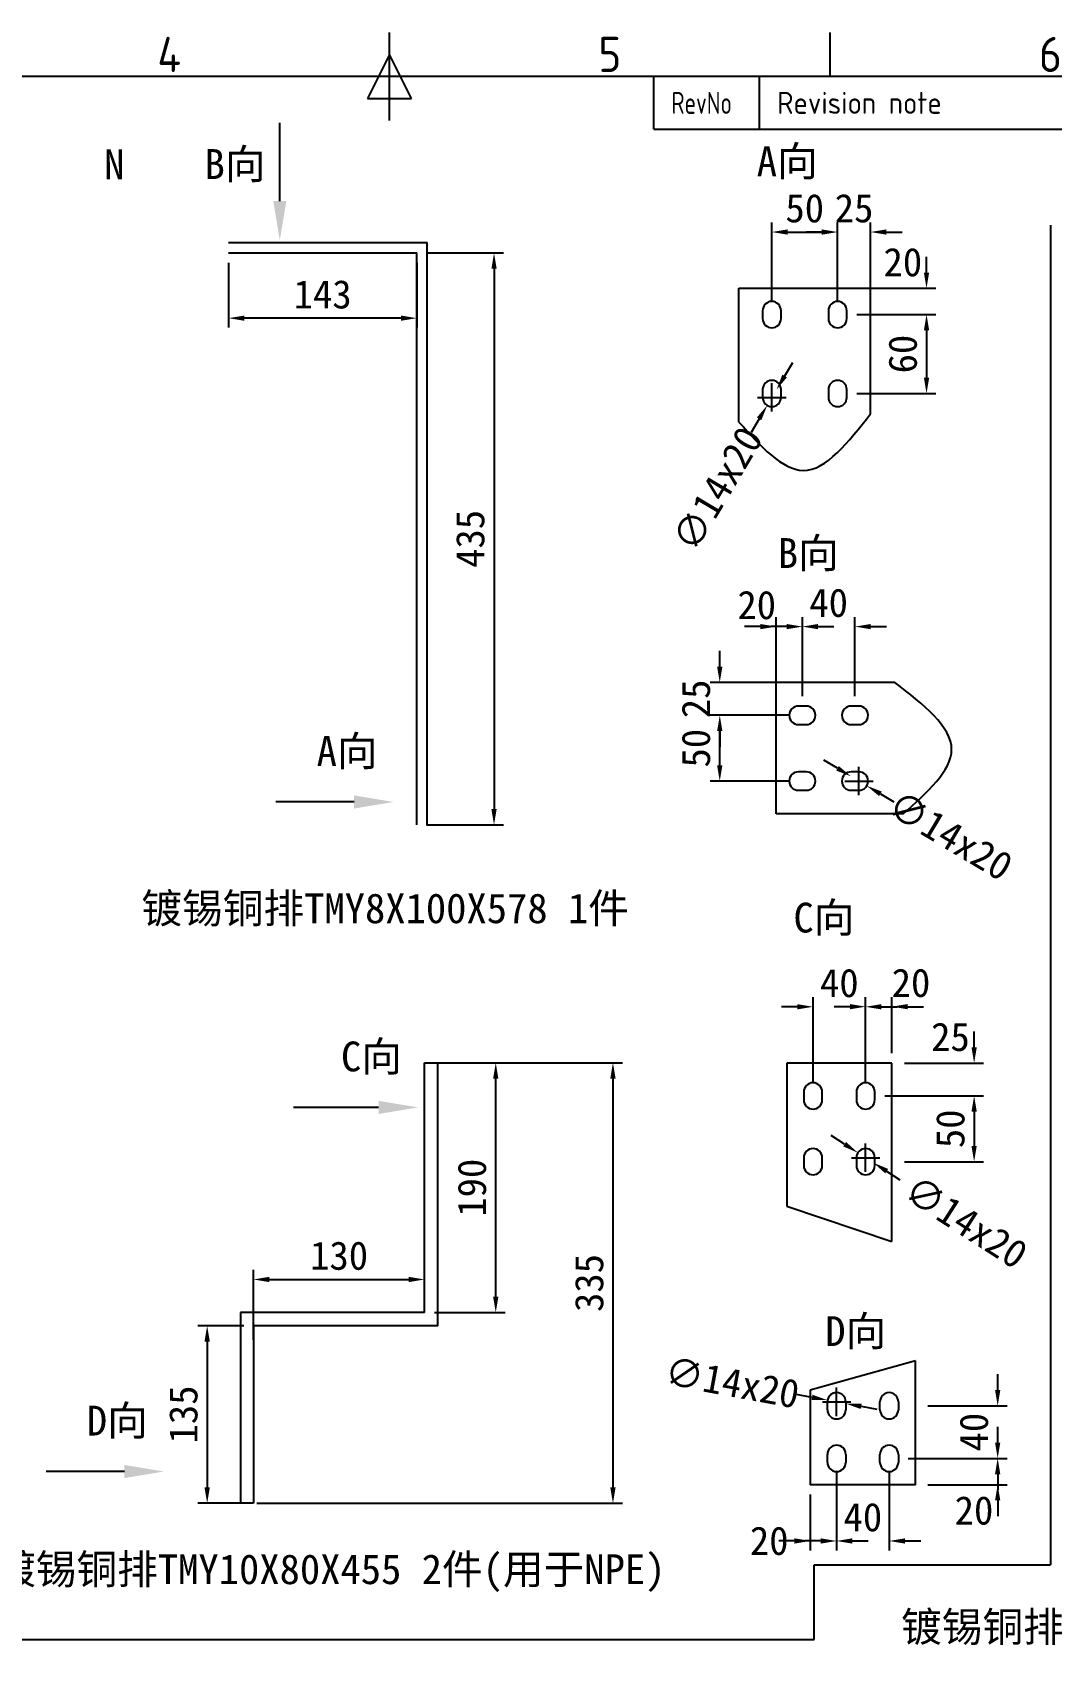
# Model space of a CAD drawing. Extents: x -48968009 to 2588125, y -43922717 to 2.
# Drawn here: x 2529326 to 2530101, y -614986 to -613756 of the extents above; entities that cross this region are included whole.
import ezdxf
from ezdxf.enums import TextEntityAlignment as Align

# ---------------------------------------------------------------- set-up
doc = ezdxf.new("R2010")
doc.units = 0
doc.header["$LTSCALE"] = 1000
doc.header["$MEASUREMENT"] = 0
doc.layers.get('DEFPOINTS').update_dxf_attribs({"linetype": 'CONTINUOUS'})
for name, color, linetype in [('FRAME025', 7, 'CONTINUOUS'), ('FRAME050', 6, 'CONTINUOUS'), ('FRAME070', 5, 'CONTINUOUS'), ('图层4', 221, 'CONTINUOUS'), ('图层6', 221, 'CONTINUOUS')]:
    doc.layers.add(name, color=color, linetype=linetype)
doc.styles.add('ISOCP', font='isocp.shx')
doc.dimstyles.new('NORMAL', dxfattribs={"dimscale": 0.2, "dimtxt": 0.18, "dimasz": 0.18, "dimexe": 0.18, "dimexo": 0.0625, "dimgap": 0.09, "dimtad": 0, "dimtih": 1, "dimtoh": 1, "dimdec": 4, "dimzin": 0, "dimdsep": 46, "dimtxsty": 'Standard', "dimcen": 0.09, "dimadec": 0, "dimazin": 0, "dimtfac": 1, "dimtdec": 4, "dimtofl": 0, "dimtmove": 0, "dimatfit": 3, "dimfxl": 1, "dimtolj": 1, "dimtzin": 0, "dimarcsym": 0})

# ---------------------------------------------------------------- blocks, each defined once
blk = doc.blocks.new('SAFSDF')
at = {"layer": 'FRAME050'}
for p, q in [((2409272.5, -560567.3), (2409272.5, -560478.2)), ((2409717.7, -560522.8), (2409717.7, -560478.2)), ((2409272.5, -560500.5), (2409250.2, -560545)), ((2409294.7, -560545), (2409272.5, -560500.5)), ((2409250.2, -560545), (2409294.7, -560545))]:
    blk.add_line(p, q, dxfattribs=at)
at = {"layer": 'FRAME070'}
for p, q in [((2411053.3, -560522.8), (2407491.6, -560522.8)), ((2409539.6, -560576.2), (2409539.6, -560522.8)), ((2409646.4, -560576.2), (2409646.4, -560522.8)), ((2409539.6, -560576.2), (2411053.3, -560576.2))]:
    blk.add_line(p, q, dxfattribs=at)
at = {"layer": 'FRAME025', "ltscale": 0.8, "style": 'ISOCP', "width": 0.8}
blk.add_text('RevNo', height=22.26, dxfattribs=at).set_placement((2409557.4, -560549.5), align=Align.MIDDLE_LEFT)
at = {"layer": 'FRAME025', "style": 'ISOCP'}
blk.add_text('Revision note', height=22.261, dxfattribs=at).set_placement((2409664.2, -560549.5), align=Align.MIDDLE_LEFT)
at = {"layer": 'FRAME050', "style": 'ISOCP'}
for s, p in [('4', (2409049.9, -560500.5)), ('5', (2409495.1, -560500.5)), ('6', (2409940.3, -560500.5))]:
    blk.add_text(s, height=35.6, dxfattribs=at).set_placement(p, align=Align.MIDDLE)
blk = doc.blocks.new('*D2061')
at = {"layer": 'DEFPOINTS', "color": 0}
for p in [(2529938.1, -613907.7), (2529888.1, -613967.5), (2529938.1, -613967.5)]:
    blk.add_point(p, dxfattribs=at)
at = {"layer": '图层4', "lineweight": -2}
for p, q in [((2529888.1, -613960), (2529888.1, -613900.5)), ((2529900.1, -613907.7), (2529926.1, -613907.7)), ((2529938.1, -613960), (2529938.1, -613900.5))]:
    blk.add_line(p, q, dxfattribs=at)
at = {"layer": '图层4'}
for points in [[(2529900.1, -613905.7), (2529900.1, -613909.7), (2529888.1, -613907.7)], [(2529926.1, -613905.7), (2529926.1, -613909.7), (2529938.1, -613907.7)]]:
    blk.add_solid(points, dxfattribs=at)
at = {"layer": '图层4', "insert": (2529913.1, -613889.7), "char_height": 21.6, "attachment_point": 5}
blk.add_mtext('\\A1;50', dxfattribs=at)
blk = doc.blocks.new('*D2062')
at = {"layer": 'DEFPOINTS', "color": 0}
for p in [(2529963.1, -613907.7), (2529938.1, -613938.8), (2529963.1, -613957.5)]:
    blk.add_point(p, dxfattribs=at)
at = {"layer": '图层4', "lineweight": -2}
for p, q in [((2529926.1, -613907.7), (2529914.1, -613907.7)), ((2529938.1, -613931.3), (2529938.1, -613900.5)), ((2529963.1, -613950), (2529963.1, -613900.5)), ((2529975.1, -613907.7), (2529987.1, -613907.7))]:
    blk.add_line(p, q, dxfattribs=at)
at = {"layer": '图层4'}
for points in [[(2529926.1, -613905.7), (2529926.1, -613909.7), (2529938.1, -613907.7)], [(2529975.1, -613905.7), (2529975.1, -613909.7), (2529963.1, -613907.7)]]:
    blk.add_solid(points, dxfattribs=at)
at = {"layer": '图层4', "insert": (2529950.6, -613889.7), "char_height": 21.6, "attachment_point": 5}
blk.add_mtext('\\A1;25', dxfattribs=at)
blk = doc.blocks.new('*D2063')
at = {"layer": 'DEFPOINTS', "color": 0}
for p in [(2529945.1, -613950.5), (2530005.7, -613950.5), (2529945.1, -613970.5)]:
    blk.add_point(p, dxfattribs=at)
at = {"layer": '图层4', "lineweight": -2}
for p, q in [((2530005.7, -613938.5), (2530005.7, -613926.5)), ((2529952.6, -613950.5), (2530012.9, -613950.5)), ((2529952.6, -613970.5), (2530012.9, -613970.5)), ((2530005.7, -613982.5), (2530005.7, -613994.5))]:
    blk.add_line(p, q, dxfattribs=at)
at = {"layer": '图层4'}
for points in [[(2530003.7, -613938.5), (2530007.7, -613938.5), (2530005.7, -613950.5)], [(2530003.7, -613982.5), (2530007.7, -613982.5), (2530005.7, -613970.5)]]:
    blk.add_solid(points, dxfattribs=at)
at = {"layer": '图层4', "insert": (2529987.7, -613930.7), "char_height": 21.6, "attachment_point": 5}
blk.add_mtext('\\A1;20', dxfattribs=at)
blk = doc.blocks.new('*D2064')
at = {"layer": 'DEFPOINTS', "color": 0}
for p in [(2529963.9, -613970.5), (2529945.1, -614030.5), (2530005.7, -614030.5)]:
    blk.add_point(p, dxfattribs=at)
at = {"layer": '图层4', "lineweight": -2}
for p, q in [((2529971.4, -613970.5), (2530012.9, -613970.5)), ((2530005.7, -613982.5), (2530005.7, -614018.5)), ((2529952.6, -614030.5), (2530012.9, -614030.5))]:
    blk.add_line(p, q, dxfattribs=at)
at = {"layer": '图层4'}
for points in [[(2530003.7, -613982.5), (2530007.7, -613982.5), (2530005.7, -613970.5)], [(2530003.7, -614018.5), (2530007.7, -614018.5), (2530005.7, -614030.5)]]:
    blk.add_solid(points, dxfattribs=at)
at = {"layer": '图层4', "insert": (2529987.7, -614000.5), "char_height": 21.6, "attachment_point": 5, "rotation": 90}
blk.add_mtext('\\A1;60', dxfattribs=at)
blk = doc.blocks.new('*D2065')
at = {"layer": 'DEFPOINTS', "color": 0}
for p in [(2529891.7, -614027.5), (2529884.6, -614039.5)]:
    blk.add_point(p, dxfattribs=at)
at = {"layer": '图层4', "lineweight": -2}
for p, q in [((2529897.9, -614017.1), (2529904, -614006.8)), ((2529877.3, -614033.5), (2529898.9, -614033.5)), ((2529888.1, -614044.3), (2529888.1, -614022.7)), ((2529878.4, -614049.8), (2529872.3, -614060.1))]:
    blk.add_line(p, q, dxfattribs=at)
at = {"layer": '图层4'}
for points in [[(2529896.1, -614016.1), (2529899.6, -614018.2), (2529891.7, -614027.5)], [(2529876.7, -614048.8), (2529880.1, -614050.8), (2529884.6, -614039.5)]]:
    blk.add_solid(points, dxfattribs=at)
at = {"layer": '图层4', "insert": (2529846.8, -614103), "char_height": 21.6, "attachment_point": 5, "rotation": 59.2313}
blk.add_mtext('\\A1;∅14x20', dxfattribs=at)
blk = doc.blocks.new('*D2066')
at = {"layer": 'DEFPOINTS', "color": 0}
for p in [(2529848.5, -614275.3), (2529908.3, -614275.3), (2529908.3, -614325.3)]:
    blk.add_point(p, dxfattribs=at)
at = {"layer": '图层4', "lineweight": -2}
for p, q in [((2529900.8, -614275.3), (2529841.3, -614275.3)), ((2529848.5, -614313.3), (2529848.5, -614287.3)), ((2529900.8, -614325.3), (2529841.3, -614325.3))]:
    blk.add_line(p, q, dxfattribs=at)
at = {"layer": '图层4'}
for points in [[(2529846.5, -614287.3), (2529850.5, -614287.3), (2529848.5, -614275.3)], [(2529846.5, -614313.3), (2529850.5, -614313.3), (2529848.5, -614325.3)]]:
    blk.add_solid(points, dxfattribs=at)
at = {"layer": '图层4', "insert": (2529830.5, -614300.3), "char_height": 21.6, "attachment_point": 5, "rotation": 90}
blk.add_mtext('\\A1;50', dxfattribs=at)
blk = doc.blocks.new('*D2067')
at = {"layer": 'DEFPOINTS', "color": 0}
for p in [(2529848.5, -614250.3), (2529898.3, -614250.3), (2529879.7, -614275.3)]:
    blk.add_point(p, dxfattribs=at)
at = {"layer": '图层4', "lineweight": -2}
for p, q in [((2529848.5, -614238.3), (2529848.5, -614226.3)), ((2529890.8, -614250.3), (2529841.3, -614250.3)), ((2529872.2, -614275.3), (2529841.3, -614275.3)), ((2529848.5, -614287.3), (2529848.5, -614299.3))]:
    blk.add_line(p, q, dxfattribs=at)
at = {"layer": '图层4'}
for points in [[(2529846.5, -614238.3), (2529850.5, -614238.3), (2529848.5, -614250.3)], [(2529846.5, -614287.3), (2529850.5, -614287.3), (2529848.5, -614275.3)]]:
    blk.add_solid(points, dxfattribs=at)
at = {"layer": '图层4', "insert": (2529830.5, -614262.8), "char_height": 21.6, "attachment_point": 5, "rotation": 90}
blk.add_mtext('\\A1;25', dxfattribs=at)
blk = doc.blocks.new('*D2068')
at = {"layer": 'DEFPOINTS', "color": 0}
for p in [(2529891.3, -614207.8), (2529891.3, -614268.3), (2529911.3, -614268.3)]:
    blk.add_point(p, dxfattribs=at)
at = {"layer": '图层4', "lineweight": -2}
for p, q in [((2529891.3, -614260.8), (2529891.3, -614200.6)), ((2529911.3, -614260.8), (2529911.3, -614200.6)), ((2529879.3, -614207.8), (2529867.3, -614207.8)), ((2529923.3, -614207.8), (2529935.3, -614207.8))]:
    blk.add_line(p, q, dxfattribs=at)
at = {"layer": '图层4'}
for points in [[(2529879.3, -614205.8), (2529879.3, -614209.8), (2529891.3, -614207.8)], [(2529923.3, -614205.8), (2529923.3, -614209.8), (2529911.3, -614207.8)]]:
    blk.add_solid(points, dxfattribs=at)
at = {"layer": '图层4', "insert": (2529876.6, -614191.5), "char_height": 21.6, "attachment_point": 5}
blk.add_mtext('\\A1;20', dxfattribs=at)
blk = doc.blocks.new('*D2069')
at = {"layer": 'DEFPOINTS', "color": 0}
for p in [(2529951.3, -614207.8), (2529911.3, -614249.6), (2529951.3, -614268.3)]:
    blk.add_point(p, dxfattribs=at)
at = {"layer": '图层4', "lineweight": -2}
for p, q in [((2529911.3, -614242.1), (2529911.3, -614200.6)), ((2529951.3, -614260.8), (2529951.3, -614200.6)), ((2529899.3, -614207.8), (2529887.3, -614207.8)), ((2529963.3, -614207.8), (2529975.3, -614207.8))]:
    blk.add_line(p, q, dxfattribs=at)
at = {"layer": '图层4'}
for points in [[(2529899.3, -614205.8), (2529899.3, -614209.8), (2529911.3, -614207.8)], [(2529963.3, -614205.8), (2529963.3, -614209.8), (2529951.3, -614207.8)]]:
    blk.add_solid(points, dxfattribs=at)
at = {"layer": '图层4', "insert": (2529931.3, -614189.8), "char_height": 21.6, "attachment_point": 5}
blk.add_mtext('\\A1;40', dxfattribs=at)
blk = doc.blocks.new('*D2070')
at = {"layer": 'DEFPOINTS', "color": 0}
for p in [(2529948.3, -614321.7), (2529960.3, -614328.9)]:
    blk.add_point(p, dxfattribs=at)
at = {"layer": '图层4', "lineweight": -2}
for p, q in [((2529938, -614315.6), (2529927.7, -614309.4)), ((2529954.3, -614336.1), (2529954.3, -614314.5)), ((2529943.5, -614325.3), (2529965.1, -614325.3)), ((2529970.6, -614335), (2529980.9, -614341.2))]:
    blk.add_line(p, q, dxfattribs=at)
at = {"layer": '图层4'}
for points in [[(2529939, -614313.9), (2529937, -614317.3), (2529948.3, -614321.7)], [(2529971.7, -614333.3), (2529969.6, -614336.7), (2529960.3, -614328.9)]]:
    blk.add_solid(points, dxfattribs=at)
at = {"layer": '图层4', "insert": (2530023.8, -614366.7), "char_height": 21.6, "attachment_point": 5, "rotation": 329.2313}
blk.add_mtext('\\A1;∅14x20', dxfattribs=at)
blk = doc.blocks.new('*D2071')
at = {"layer": 'DEFPOINTS', "color": 0}
for p in [(2529959.4, -614497), (2529919.4, -614561.8), (2529959.4, -614561.8)]:
    blk.add_point(p, dxfattribs=at)
at = {"layer": '图层4', "lineweight": -2}
for p, q in [((2529907.4, -614497), (2529895.4, -614497)), ((2529919.4, -614554.3), (2529919.4, -614489.8)), ((2529959.4, -614554.3), (2529959.4, -614489.8)), ((2529971.4, -614497), (2529983.4, -614497))]:
    blk.add_line(p, q, dxfattribs=at)
at = {"layer": '图层4'}
for points in [[(2529907.4, -614495), (2529907.4, -614499), (2529919.4, -614497)], [(2529971.4, -614495), (2529971.4, -614499), (2529959.4, -614497)]]:
    blk.add_solid(points, dxfattribs=at)
at = {"layer": '图层4', "insert": (2529939.4, -614479), "char_height": 21.6, "attachment_point": 5}
blk.add_mtext('\\A1;40', dxfattribs=at)
blk = doc.blocks.new('*D2072')
at = {"layer": 'DEFPOINTS', "color": 0}
for p in [(2529979.4, -614496.9), (2529959.4, -614528.1), (2529979.4, -614539.8)]:
    blk.add_point(p, dxfattribs=at)
at = {"layer": '图层4', "lineweight": -2}
for p, q in [((2529947.4, -614496.9), (2529935.4, -614496.9)), ((2529959.4, -614520.6), (2529959.4, -614489.7)), ((2529979.4, -614532.3), (2529979.4, -614489.7)), ((2529991.4, -614496.9), (2530003.4, -614496.9))]:
    blk.add_line(p, q, dxfattribs=at)
at = {"layer": '图层4'}
for points in [[(2529947.4, -614494.9), (2529947.4, -614498.9), (2529959.4, -614496.9)], [(2529991.4, -614494.9), (2529991.4, -614498.9), (2529979.4, -614496.9)]]:
    blk.add_solid(points, dxfattribs=at)
at = {"layer": '图层4', "insert": (2529993.9, -614478.9), "char_height": 21.6, "attachment_point": 5}
blk.add_mtext('\\A1;20', dxfattribs=at)
blk = doc.blocks.new('*D2073')
at = {"layer": 'DEFPOINTS', "color": 0}
for p in [(2529981.4, -614539.8), (2530041.9, -614539.8), (2529966.4, -614564.8)]:
    blk.add_point(p, dxfattribs=at)
at = {"layer": '图层4', "lineweight": -2}
for p, q in [((2530041.9, -614527.8), (2530041.9, -614515.8)), ((2529988.9, -614539.8), (2530049.1, -614539.8)), ((2529973.9, -614564.8), (2530049.1, -614564.8)), ((2530041.9, -614576.8), (2530041.9, -614588.8))]:
    blk.add_line(p, q, dxfattribs=at)
at = {"layer": '图层4'}
for points in [[(2530039.9, -614527.8), (2530043.9, -614527.8), (2530041.9, -614539.8)], [(2530039.9, -614576.8), (2530043.9, -614576.8), (2530041.9, -614564.8)]]:
    blk.add_solid(points, dxfattribs=at)
at = {"layer": '图层4', "insert": (2530023.9, -614520), "char_height": 21.6, "attachment_point": 5}
blk.add_mtext('\\A1;25', dxfattribs=at)
blk = doc.blocks.new('*D2074')
at = {"layer": 'DEFPOINTS', "color": 0}
for p in [(2530000.2, -614564.8), (2529981.4, -614614.8), (2530041.9, -614614.8)]:
    blk.add_point(p, dxfattribs=at)
at = {"layer": '图层4', "lineweight": -2}
for p, q in [((2530007.7, -614564.8), (2530049.1, -614564.8)), ((2530041.9, -614576.8), (2530041.9, -614602.8)), ((2529988.9, -614614.8), (2530049.1, -614614.8))]:
    blk.add_line(p, q, dxfattribs=at)
at = {"layer": '图层4'}
for points in [[(2530039.9, -614576.8), (2530043.9, -614576.8), (2530041.9, -614564.8)], [(2530039.9, -614602.8), (2530043.9, -614602.8), (2530041.9, -614614.8)]]:
    blk.add_solid(points, dxfattribs=at)
at = {"layer": '图层4', "insert": (2530023.9, -614589.8), "char_height": 21.6, "attachment_point": 5, "rotation": 90}
blk.add_mtext('\\A1;50', dxfattribs=at)
blk = doc.blocks.new('*D2075')
at = {"layer": 'DEFPOINTS', "color": 0}
for p in [(2529953.5, -614608), (2529965.3, -614615.6)]:
    blk.add_point(p, dxfattribs=at)
at = {"layer": '图层4', "lineweight": -2}
for p, q in [((2529943.4, -614601.5), (2529933.3, -614595)), ((2529948.6, -614611.8), (2529970.2, -614611.8)), ((2529959.4, -614622.6), (2529959.4, -614601)), ((2529975.4, -614622), (2529985.5, -614628.5))]:
    blk.add_line(p, q, dxfattribs=at)
at = {"layer": '图层4'}
for points in [[(2529944.5, -614599.8), (2529942.4, -614603.2), (2529953.5, -614608)], [(2529976.5, -614620.3), (2529974.3, -614623.7), (2529965.3, -614615.6)]]:
    blk.add_solid(points, dxfattribs=at)
at = {"layer": '图层4', "insert": (2530035.7, -614660.7), "char_height": 21.6, "attachment_point": 5, "rotation": 327.327}
blk.add_mtext('\\A1;∅14x20', dxfattribs=at)
blk = doc.blocks.new('*D2076')
at = {"layer": 'DEFPOINTS', "color": 0}
for p in [(2529937.3, -614843.5), (2529977.3, -614843.5), (2529977.3, -614903.3)]:
    blk.add_point(p, dxfattribs=at)
at = {"layer": '图层4', "lineweight": -2}
for p, q in [((2529937.3, -614851), (2529937.3, -614910.5)), ((2529977.3, -614851), (2529977.3, -614910.5)), ((2529925.3, -614903.3), (2529913.3, -614903.3)), ((2529989.3, -614903.3), (2530001.3, -614903.3))]:
    blk.add_line(p, q, dxfattribs=at)
at = {"layer": '图层4'}
for points in [[(2529925.3, -614901.3), (2529925.3, -614905.3), (2529937.3, -614903.3)], [(2529989.3, -614901.3), (2529989.3, -614905.3), (2529977.3, -614903.3)]]:
    blk.add_solid(points, dxfattribs=at)
at = {"layer": '图层4', "insert": (2529957.3, -614885.3), "char_height": 21.6, "attachment_point": 5}
blk.add_mtext('\\A1;40', dxfattribs=at)
blk = doc.blocks.new('*D2077')
at = {"layer": 'DEFPOINTS', "color": 0}
for p in [(2529984.3, -614840.5), (2529999.3, -614860.5), (2530059.8, -614860.5)]:
    blk.add_point(p, dxfattribs=at)
at = {"layer": '图层4', "lineweight": -2}
for p, q in [((2530059.8, -614828.5), (2530059.8, -614816.5)), ((2529991.8, -614840.5), (2530067, -614840.5)), ((2530006.8, -614860.5), (2530067, -614860.5)), ((2530059.8, -614872.5), (2530059.8, -614884.5))]:
    blk.add_line(p, q, dxfattribs=at)
at = {"layer": '图层4'}
for points in [[(2530057.8, -614828.5), (2530061.8, -614828.5), (2530059.8, -614840.5)], [(2530057.8, -614872.5), (2530061.8, -614872.5), (2530059.8, -614860.5)]]:
    blk.add_solid(points, dxfattribs=at)
at = {"layer": '图层4', "insert": (2530041.8, -614880.2), "char_height": 21.6, "attachment_point": 5}
blk.add_mtext('\\A1;20', dxfattribs=at)
blk = doc.blocks.new('*D2078')
at = {"layer": 'DEFPOINTS', "color": 0}
for p in [(2529999.3, -614800.5), (2530059.8, -614800.5), (2530018.1, -614840.5)]:
    blk.add_point(p, dxfattribs=at)
at = {"layer": '图层4', "lineweight": -2}
for p, q in [((2530059.8, -614788.5), (2530059.8, -614776.5)), ((2530006.8, -614800.5), (2530067, -614800.5)), ((2530025.6, -614840.5), (2530067, -614840.5)), ((2530059.8, -614852.5), (2530059.8, -614864.5))]:
    blk.add_line(p, q, dxfattribs=at)
at = {"layer": '图层4'}
for points in [[(2530057.8, -614788.5), (2530061.8, -614788.5), (2530059.8, -614800.5)], [(2530057.8, -614852.5), (2530061.8, -614852.5), (2530059.8, -614840.5)]]:
    blk.add_solid(points, dxfattribs=at)
at = {"layer": '图层4', "insert": (2530041.8, -614820.5), "char_height": 21.6, "attachment_point": 5, "rotation": 90}
blk.add_mtext('\\A1;40', dxfattribs=at)
blk = doc.blocks.new('*D2079')
at = {"layer": 'DEFPOINTS', "color": 0}
for p in [(2529930.4, -614796.2), (2529944.2, -614798.8)]:
    blk.add_point(p, dxfattribs=at)
at = {"layer": '图层4', "lineweight": -2}
for p, q in [((2529918.6, -614794.1), (2529906.8, -614791.9)), ((2529937.3, -614808.3), (2529937.3, -614786.7)), ((2529926.5, -614797.5), (2529948.1, -614797.5)), ((2529956, -614800.9), (2529967.8, -614803.1))]:
    blk.add_line(p, q, dxfattribs=at)
blk.add_arc((2529937.3, -614797.5), 7, 110.647, 180, dxfattribs=at)
at = {"layer": '图层4'}
for points in [[(2529919, -614792.1), (2529918.3, -614796), (2529930.4, -614796.2)], [(2529956.4, -614799), (2529955.6, -614802.9), (2529944.2, -614798.8)]]:
    blk.add_solid(points, dxfattribs=at)
at = {"layer": '图层4', "insert": (2529857.9, -614782.9), "char_height": 21.6, "attachment_point": 5, "rotation": 349.5798}
blk.add_mtext('\\A1;∅14x20', dxfattribs=at)
blk = doc.blocks.new('*D2080')
at = {"layer": 'DEFPOINTS', "color": 0}
for p in [(2529937.3, -614843.5), (2529917.3, -614860.5), (2529917.3, -614903.3)]:
    blk.add_point(p, dxfattribs=at)
at = {"layer": '图层4', "lineweight": -2}
for p, q in [((2529937.3, -614851), (2529937.3, -614910.5)), ((2529917.3, -614868), (2529917.3, -614910.5)), ((2529905.3, -614903.3), (2529893.3, -614903.3)), ((2529949.3, -614903.3), (2529961.3, -614903.3))]:
    blk.add_line(p, q, dxfattribs=at)
at = {"layer": '图层4'}
for points in [[(2529905.3, -614901.3), (2529905.3, -614905.3), (2529917.3, -614903.3)], [(2529949.3, -614901.3), (2529949.3, -614905.3), (2529937.3, -614903.3)]]:
    blk.add_solid(points, dxfattribs=at)
at = {"layer": '图层4', "insert": (2529886.1, -614903.3), "char_height": 21.6, "attachment_point": 5}
blk.add_mtext('\\A1;20', dxfattribs=at)
blk = doc.blocks.new('*D2081')
at = {"layer": 'DEFPOINTS', "color": 0}
for p in [(2529494.1, -614739.6), (2529458.8, -614874.6), (2529494.1, -614874.6)]:
    blk.add_point(p, dxfattribs=at)
at = {"layer": '图层4', "lineweight": -2}
for p, q in [((2529486.6, -614739.6), (2529451.6, -614739.6)), ((2529458.8, -614751.6), (2529458.8, -614862.6)), ((2529486.6, -614874.6), (2529451.6, -614874.6))]:
    blk.add_line(p, q, dxfattribs=at)
at = {"layer": '图层4'}
for points in [[(2529456.8, -614751.6), (2529460.8, -614751.6), (2529458.8, -614739.6)], [(2529456.8, -614862.6), (2529460.8, -614862.6), (2529458.8, -614874.6)]]:
    blk.add_solid(points, dxfattribs=at)
at = {"layer": '图层4', "insert": (2529440.8, -614807.1), "char_height": 21.6, "attachment_point": 5, "rotation": 90}
blk.add_mtext('\\A1;135', dxfattribs=at)
blk = doc.blocks.new('*D2082')
at = {"layer": 'DEFPOINTS', "color": 0}
for p in [(2529624.1, -614704.4), (2529624.1, -614709.6), (2529494.1, -614757.8)]:
    blk.add_point(p, dxfattribs=at)
at = {"layer": '图层4', "lineweight": -2}
for p, q in [((2529494.1, -614750.3), (2529494.1, -614697.2)), ((2529624.1, -614702.1), (2529624.1, -614697.2)), ((2529506.1, -614704.4), (2529612.1, -614704.4))]:
    blk.add_line(p, q, dxfattribs=at)
at = {"layer": '图层4'}
for points in [[(2529506.1, -614702.4), (2529506.1, -614706.4), (2529494.1, -614704.4)], [(2529612.1, -614702.4), (2529612.1, -614706.4), (2529624.1, -614704.4)]]:
    blk.add_solid(points, dxfattribs=at)
at = {"layer": '图层4', "insert": (2529559.1, -614686.4), "char_height": 21.6, "attachment_point": 5}
blk.add_mtext('\\A1;130', dxfattribs=at)
blk = doc.blocks.new('*D2083')
at = {"layer": 'DEFPOINTS', "color": 0}
for p in [(2529624.1, -614539.6), (2529678.2, -614539.6), (2529624.1, -614729.6)]:
    blk.add_point(p, dxfattribs=at)
at = {"layer": '图层4', "lineweight": -2}
for p, q in [((2529631.6, -614539.6), (2529685.4, -614539.6)), ((2529678.2, -614717.6), (2529678.2, -614551.6)), ((2529631.6, -614729.6), (2529685.4, -614729.6))]:
    blk.add_line(p, q, dxfattribs=at)
at = {"layer": '图层4'}
for points in [[(2529676.2, -614551.6), (2529680.2, -614551.6), (2529678.2, -614539.6)], [(2529676.2, -614717.6), (2529680.2, -614717.6), (2529678.2, -614729.6)]]:
    blk.add_solid(points, dxfattribs=at)
at = {"layer": '图层4', "insert": (2529660.2, -614634.6), "char_height": 21.6, "attachment_point": 5, "rotation": 90}
blk.add_mtext('\\A1;190', dxfattribs=at)
blk = doc.blocks.new('*D2084')
at = {"layer": 'DEFPOINTS', "color": 0}
for p in [(2529634.1, -614539.6), (2529489.1, -614874.6), (2529767.3, -614874.6)]:
    blk.add_point(p, dxfattribs=at)
at = {"layer": '图层6', "lineweight": -2}
for p, q in [((2529641.6, -614539.6), (2529774.5, -614539.6)), ((2529767.3, -614551.6), (2529767.3, -614862.6)), ((2529496.6, -614874.6), (2529774.5, -614874.6))]:
    blk.add_line(p, q, dxfattribs=at)
at = {"layer": '图层6'}
for points in [[(2529765.3, -614551.6), (2529769.3, -614551.6), (2529767.3, -614539.6)], [(2529765.3, -614862.6), (2529769.3, -614862.6), (2529767.3, -614874.6)]]:
    blk.add_solid(points, dxfattribs=at)
at = {"layer": '图层6', "insert": (2529749.3, -614707.1), "char_height": 21.6, "attachment_point": 5, "rotation": 90}
blk.add_mtext('\\A1;335', dxfattribs=at)
blk = doc.blocks.new('*D2095')
at = {"layer": 'DEFPOINTS', "color": 0}
for p in [(2529475.1, -613923.6), (2529618.1, -613923.6), (2529475.1, -613973.2)]:
    blk.add_point(p, dxfattribs=at)
at = {"layer": '图层6', "lineweight": -2}
for p, q in [((2529475.1, -613931.1), (2529475.1, -613980.4)), ((2529618.1, -613931.1), (2529618.1, -613980.4)), ((2529606.1, -613973.2), (2529487.1, -613973.2))]:
    blk.add_line(p, q, dxfattribs=at)
at = {"layer": '图层6'}
for points in [[(2529487.1, -613971.2), (2529487.1, -613975.2), (2529475.1, -613973.2)], [(2529606.1, -613971.2), (2529606.1, -613975.2), (2529618.1, -613973.2)]]:
    blk.add_solid(points, dxfattribs=at)
at = {"layer": '图层6', "insert": (2529546.6, -613955.2), "char_height": 21.6, "attachment_point": 5}
blk.add_mtext('\\A1;143', dxfattribs=at)
blk = doc.blocks.new('*D2096')
at = {"layer": 'DEFPOINTS', "color": 0}
for p in [(2529618.1, -613923.6), (2529618.1, -614358.6), (2529676.9, -614358.6)]:
    blk.add_point(p, dxfattribs=at)
at = {"layer": '图层6', "lineweight": -2}
for p, q in [((2529625.6, -613923.6), (2529684.1, -613923.6)), ((2529676.9, -613935.6), (2529676.9, -614346.6)), ((2529625.6, -614358.6), (2529684.1, -614358.6))]:
    blk.add_line(p, q, dxfattribs=at)
at = {"layer": '图层6'}
for points in [[(2529674.9, -613935.6), (2529678.9, -613935.6), (2529676.9, -613923.6)], [(2529674.9, -614346.6), (2529678.9, -614346.6), (2529676.9, -614358.6)]]:
    blk.add_solid(points, dxfattribs=at)
at = {"layer": '图层6', "insert": (2529658.9, -614141.1), "char_height": 21.6, "attachment_point": 5, "rotation": 90}
blk.add_mtext('\\A1;435', dxfattribs=at)

msp = doc.modelspace()

# ---------------------------------------------------------------- linework, layer by layer
at = {"layer": '图层4'}
for p, q in [((2529514, -613884.1), (2529514, -613824.5)), ((2529570.5, -614341.2), (2529510.9, -614341.2)), ((2529589.1, -614573.5), (2529524.5, -614573.5)), ((2529395.9, -614850.5), (2529336.3, -614850.5))]:
    msp.add_line(p, q, dxfattribs=at)
at = {"layer": '图层4', "color": 33}
for p, q in [((2529863.1, -614052.2), (2529863.1, -613950.5)), ((2529863.1, -613950.5), (2529963.1, -613950.5)), ((2529963.1, -614045.9), (2529963.1, -613950.5)), ((2529881.1, -613967.5), (2529881.1, -613973.5)), ((2529895.1, -613973.5), (2529895.1, -613967.5)), ((2529931.1, -613967.5), (2529931.1, -613973.5)), ((2529945.1, -613973.5), (2529945.1, -613967.5)), ((2529881.1, -614027.5), (2529881.1, -614033.5)), ((2529895.1, -614033.5), (2529895.1, -614027.5)), ((2529931.1, -614027.5), (2529931.1, -614033.5)), ((2529945.1, -614033.5), (2529945.1, -614027.5)), ((2529891.3, -614350.3), (2529891.3, -614250.3)), ((2529981.7, -614250.3), (2529891.3, -614250.3)), ((2529914.3, -614268.3), (2529908.3, -614268.3)), ((2529954.3, -614268.3), (2529948.3, -614268.3)), ((2529908.3, -614282.3), (2529914.3, -614282.3)), ((2529948.3, -614282.3), (2529954.3, -614282.3)), ((2529914.3, -614318.3), (2529908.3, -614318.3)), ((2529954.3, -614318.3), (2529948.3, -614318.3)), ((2529908.3, -614332.3), (2529914.3, -614332.3)), ((2529948.3, -614332.3), (2529954.3, -614332.3)), ((2529988, -614350.3), (2529891.3, -614350.3)), ((2529624.1, -614539.6), (2529634.1, -614539.6)), ((2529624.1, -614729.6), (2529624.1, -614539.6)), ((2529634.1, -614739.6), (2529634.1, -614539.6)), ((2529899.4, -614539.8), (2529899.4, -614648.7)), ((2529979.4, -614539.8), (2529899.4, -614539.8)), ((2529979.4, -614675.5), (2529979.4, -614539.8)), ((2529912.4, -614561.8), (2529912.4, -614567.8)), ((2529926.4, -614567.8), (2529926.4, -614561.8)), ((2529952.4, -614561.8), (2529952.4, -614567.8)), ((2529966.4, -614567.8), (2529966.4, -614561.8)), ((2529912.4, -614611.8), (2529912.4, -614617.8)), ((2529926.4, -614617.8), (2529926.4, -614611.8)), ((2529952.4, -614611.8), (2529952.4, -614617.8)), ((2529966.4, -614617.8), (2529966.4, -614611.8)), ((2529899.4, -614648.7), (2529979.4, -614675.5)), ((2529484.1, -614729.6), (2529484.1, -614874.6)), ((2529624.1, -614729.6), (2529484.1, -614729.6)), ((2529494.1, -614739.6), (2529494.1, -614874.6)), ((2529634.1, -614739.6), (2529494.1, -614739.6)), ((2529997.3, -614766.3), (2529917.3, -614788.6)), ((2529997.3, -614860.5), (2529997.3, -614766.3)), ((2529917.3, -614788.6), (2529917.3, -614860.5)), ((2529930.3, -614803.5), (2529930.3, -614797.5)), ((2529944.3, -614797.5), (2529944.3, -614803.5)), ((2529970.3, -614803.5), (2529970.3, -614797.5)), ((2529984.3, -614797.5), (2529984.3, -614803.5)), ((2529930.3, -614843.5), (2529930.3, -614837.5)), ((2529944.3, -614837.5), (2529944.3, -614843.5)), ((2529970.3, -614843.5), (2529970.3, -614837.5)), ((2529984.3, -614837.5), (2529984.3, -614843.5)), ((2529997.3, -614860.5), (2529917.3, -614860.5)), ((2529494.1, -614874.6), (2529484.1, -614874.6))]:
    msp.add_line(p, q, dxfattribs=at)
for centre, start, end in [((2529888.1, -613967.5), 0, 180), ((2529938.1, -613967.5), 0, 180), ((2529888.1, -613973.5), 180, 0), ((2529938.1, -613973.5), 180, 0), ((2529888.1, -614027.5), 0, 180), ((2529938.1, -614027.5), 0, 180), ((2529888.1, -614033.5), 180, 0), ((2529938.1, -614033.5), 180, 0), ((2529908.3, -614275.3), 90, 270), ((2529914.3, -614275.3), 270, 90), ((2529948.3, -614275.3), 90, 270), ((2529954.3, -614275.3), 270, 90), ((2529908.3, -614325.3), 90, 270), ((2529914.3, -614325.3), 270, 90), ((2529948.3, -614325.3), 90, 270), ((2529954.3, -614325.3), 270, 90), ((2529919.4, -614561.8), 0, 180), ((2529959.4, -614561.8), 0, 180), ((2529919.4, -614567.8), 180, 0), ((2529959.4, -614567.8), 180, 0), ((2529919.4, -614611.8), 0, 180), ((2529959.4, -614611.8), 0, 180), ((2529919.4, -614617.8), 180, 0), ((2529959.4, -614617.8), 180, 0), ((2529937.3, -614797.5), 0, 180), ((2529977.3, -614797.5), 0, 180), ((2529937.3, -614803.5), 180, 0), ((2529977.3, -614803.5), 180, 0), ((2529937.3, -614837.5), 0, 180), ((2529977.3, -614837.5), 0, 180), ((2529937.3, -614843.5), 180, 0), ((2529977.3, -614843.5), 180, 0)]:
    msp.add_arc(centre, 7, start, end, dxfattribs=at)
for points in [[(2529863.1, -614052.2), (2529912, -614089), (2529963.1, -614045.9)], [(2529988, -614350.3), (2530024.8, -614301.4), (2529981.7, -614250.3)]]:
    msp.add_spline(points, degree=3, dxfattribs=at)
at = {"layer": '图层4'}
for points in [[(2529519, -613884.1), (2529509, -613884.1), (2529514, -613914.1)], [(2529570.5, -614336.2), (2529570.5, -614346.2), (2529600.5, -614341.2)], [(2529589.1, -614568.5), (2529589.1, -614578.5), (2529619.1, -614573.5)], [(2529395.9, -614845.5), (2529395.9, -614855.5), (2529425.9, -614850.5)]]:
    msp.add_solid(points, dxfattribs=at)
at = {"layer": '图层6', "color": 33}
for p, q in [((2530100, -613902.5), (2530100, -614921.4)), ((2529475.1, -613915.6), (2529626.1, -613915.6)), ((2529626.1, -614358.6), (2529626.1, -613915.6)), ((2529475.1, -613923.6), (2529618.1, -613923.6)), ((2529618.1, -614358.6), (2529618.1, -613923.6)), ((2529920.2, -614978.2), (2529920.2, -614921.4)), ((2529920.2, -614921.4), (2530100, -614921.4)), ((2528853.9, -614978.2), (2529920.2, -614978.2))]:
    msp.add_line(p, q, dxfattribs=at)

# ---------------------------------------------------------------- block references
at = {"layer": '图层4', "color": 33, "xscale": 0.7523999999684747, "yscale": 0.7523999999975786, "zscale": 0.7524000000000001}
msp.add_blockref('SAFSDF', (716860.8, -192052), dxfattribs=at)

# ---------------------------------------------------------------- texts
at = {"layer": '图层4'}
msp.add_text('N', height=22.7, dxfattribs=at).set_placement((2529380.5, -613867.6))
at = {"layer": '图层4', "char_height": 22.68, "attachment_point": 5}
for s, insert in [('\\A1;B{\\fSimSun|b0|i0|c134|p2;向}', (2529480, -613857.2)), ('\\A1;A{\\fSimSun|b0|i0|c134|p2;向}', (2529899.8, -613855.1)), ('\\A1;B{\\fSimSun|b0|i0|c134|p2;向}', (2529915.8, -614153.1)), ('\\A1;A{\\fSimSun|b0|i0|c134|p2;向}', (2529565.2, -614303.7)), ('{\\fSimSun|b0|i0|c134|p2;镀锡铜排TMY8X100X578 1件}', (2529594.1, -614423.3)), ('\\A1;C{\\fSimSun|b0|i0|c134|p2;向}', (2529927.7, -614430.4)), ('\\A1;C{\\fSimSun|b0|i0|c134|p2;向}', (2529583.7, -614536)), ('\\A1;D{\\fSimSun|b0|i0|c134|p2;向}', (2529951.9, -614744.9)), ('\\A1;D{\\fSimSun|b0|i0|c134|p2;向}', (2529390.5, -614813)), ('{\\fSimSun|b0|i0|c134|p2;镀锡铜排TMY10X80X455 2件(用于NPE)}', (2529552.4, -614927.8)), ('{\\fSimSun|b0|i0|c134|p2;镀锡铜排TMY10X80X375 2件(用于L1L3)}', (2530248.9, -614971.6))]:
    msp.add_mtext(s, dxfattribs=dict(at, insert=insert))

# ---------------------------------------------------------------- dimensions: what is measured, and where the dimension line sits
at = {"layer": '图层4', "color": 33}
for base, p1, p2, picture, middle in [((2529938.1, -613907.7), (2529888.1, -613967.5), (2529938.1, -613967.5), '*D2061', (2529913.1, -613889.7)), ((2529963.1, -613907.7), (2529938.1, -613938.8), (2529963.1, -613957.5), '*D2062', (2529950.6, -613889.7)), ((2529959.4, -614497), (2529919.4, -614561.8), (2529959.4, -614561.8), '*D2071', (2529939.4, -614479)), ((2529624.1, -614704.4), (2529494.1, -614757.8), (2529624.1, -614709.6), '*D2082', (2529559.1, -614686.4)), ((2529977.3, -614903.3), (2529937.3, -614843.5), (2529977.3, -614843.5), '*D2076', (2529957.3, -614885.3))]:
    dim = msp.add_linear_dim(base=base, p1=p1, p2=p2, dimstyle='NORMAL', override={"dimscale": 120, "dimasz": 0.1, "dimexe": 0.06, "dimgap": 0.06, "dimtad": 1, "dimtih": 0, "dimdec": 0, "dimclrd": 256, "dimclre": 256, "dimclrt": 256, "dimtdec": 0, "dimtix": 1, "dimtmove": 2, "dimfxl": 250, "dimtfillclr": 2}, dxfattribs=at)
    dim.commit()
    dim.dimension.update_dxf_attribs({"geometry": picture, "text_midpoint": middle})
for base, p1, p2, angle, picture, middle in [((2530005.7, -613950.5), (2529945.1, -613970.5), (2529945.1, -613950.5), 90, '*D2063', (2529987.7, -613930.7)), ((2529891.3, -614207.8), (2529911.3, -614268.3), (2529891.3, -614268.3), 180, '*D2068', (2529876.6, -614191.5)), ((2530041.9, -614539.8), (2529966.4, -614564.8), (2529981.4, -614539.8), 90, '*D2073', (2530023.9, -614520)), ((2530059.8, -614860.5), (2529984.3, -614840.5), (2529999.3, -614860.5), 270, '*D2077', (2530041.8, -614880.2))]:
    dim = msp.add_linear_dim(base=base, p1=p1, p2=p2, angle=angle, dimstyle='NORMAL', override={"dimscale": 120, "dimasz": 0.1, "dimexe": 0.06, "dimgap": 0.06, "dimtad": 1, "dimtih": 0, "dimdec": 0, "dimclrd": 256, "dimclre": 256, "dimclrt": 256, "dimtdec": 0, "dimtix": 1, "dimtmove": 2, "dimfxl": 250, "dimtfillclr": 2}, dxfattribs=at)
    dim.commit()
    dim.dimension.update_dxf_attribs({"geometry": picture, "text_midpoint": middle, "dimtype": 160})
for base, p1, p2, angle, picture, middle in [((2530005.7, -614030.5), (2529963.9, -613970.5), (2529945.1, -614030.5), 90, '*D2064', (2529987.7, -614000.5)), ((2529951.3, -614207.8), (2529911.3, -614249.6), (2529951.3, -614268.3), 180, '*D2069', (2529931.3, -614189.8)), ((2529848.5, -614250.3), (2529879.7, -614275.3), (2529898.3, -614250.3), 90, '*D2067', (2529830.5, -614262.8)), ((2529848.5, -614275.3), (2529908.3, -614325.3), (2529908.3, -614275.3), 90, '*D2066', (2529830.5, -614300.3)), ((2529678.2, -614539.6), (2529624.1, -614729.6), (2529624.1, -614539.6), 90, '*D2083', (2529660.2, -614634.6)), ((2530041.9, -614614.8), (2530000.2, -614564.8), (2529981.4, -614614.8), 90, '*D2074', (2530023.9, -614589.8)), ((2529458.8, -614874.6), (2529494.1, -614739.6), (2529494.1, -614874.6), 90, '*D2081', (2529440.8, -614807.1)), ((2530059.8, -614800.5), (2530018.1, -614840.5), (2529999.3, -614800.5), 270, '*D2078', (2530041.8, -614820.5))]:
    dim = msp.add_linear_dim(base=base, p1=p1, p2=p2, angle=angle, dimstyle='NORMAL', override={"dimscale": 120, "dimasz": 0.1, "dimexe": 0.06, "dimgap": 0.06, "dimtad": 1, "dimtih": 0, "dimdec": 0, "dimclrd": 256, "dimclre": 256, "dimclrt": 256, "dimtdec": 0, "dimtix": 1, "dimtmove": 2, "dimfxl": 250, "dimtfillclr": 2}, dxfattribs=at)
    dim.commit()
    dim.dimension.update_dxf_attribs({"geometry": picture, "text_midpoint": middle})
for p1, p2, picture, middle in [((2529891.7, -614027.5), (2529884.6, -614039.5), '*D2065', (2529846.8, -614103)), ((2529948.3, -614321.7), (2529960.3, -614328.9), '*D2070', (2530023.8, -614366.7)), ((2529953.5, -614608), (2529965.3, -614615.6), '*D2075', (2530035.7, -614660.7)), ((2529944.2, -614798.8), (2529930.4, -614796.2), '*D2079', (2529857.9, -614782.9))]:
    dim = msp.add_diameter_dim_2p(p1=p1, p2=p2, text='<>x20', dimstyle='NORMAL', override={"dimscale": 120, "dimasz": 0.1, "dimexe": 0.06, "dimgap": 0.06, "dimtad": 1, "dimtih": 0, "dimdec": 0, "dimclrd": 256, "dimclre": 256, "dimclrt": 256, "dimtdec": 0, "dimtix": 1, "dimtmove": 2, "dimfxl": 250, "dimtfillclr": 2}, dxfattribs=at)
    dim.commit()
    dim.dimension.update_dxf_attribs({"geometry": picture, "text_midpoint": middle, "dimtype": 163})
for base, p1, p2, picture, middle in [((2529979.4, -614496.9), (2529959.4, -614528.1), (2529979.4, -614539.8), '*D2072', (2529993.9, -614478.9)), ((2529917.3, -614903.3), (2529937.3, -614843.5), (2529917.3, -614860.5), '*D2080', (2529886.1, -614903.3))]:
    dim = msp.add_linear_dim(base=base, p1=p1, p2=p2, dimstyle='NORMAL', override={"dimscale": 120, "dimasz": 0.1, "dimexe": 0.06, "dimgap": 0.06, "dimtad": 1, "dimtih": 0, "dimdec": 0, "dimclrd": 256, "dimclre": 256, "dimclrt": 256, "dimtdec": 0, "dimtix": 1, "dimtmove": 2, "dimfxl": 250, "dimtfillclr": 2}, dxfattribs=at)
    dim.commit()
    dim.dimension.update_dxf_attribs({"geometry": picture, "text_midpoint": middle, "dimtype": 160})
at = {"layer": '图层6', "color": 33}
dim = msp.add_linear_dim(base=(2529475.1, -613973.2), p1=(2529618.1, -613923.6), p2=(2529475.1, -613923.6), dimstyle='NORMAL', override={"dimscale": 120, "dimasz": 0.1, "dimexe": 0.06, "dimgap": 0.06, "dimtad": 1, "dimtih": 0, "dimdec": 0, "dimclrd": 256, "dimclre": 256, "dimclrt": 256, "dimtdec": 0, "dimtix": 1, "dimtmove": 2, "dimatfit": 0, "dimfxl": 250, "dimtfillclr": 2}, dxfattribs=at)
dim.commit()
dim.dimension.update_dxf_attribs({"geometry": '*D2095', "text_midpoint": (2529546.6, -613955.2)})
for base, p1, p2, picture, middle in [((2529676.9, -614358.6), (2529618.1, -613923.6), (2529618.1, -614358.6), '*D2096', (2529658.9, -614141.1)), ((2529767.3, -614874.6), (2529634.1, -614539.6), (2529489.1, -614874.6), '*D2084', (2529749.3, -614707.1))]:
    dim = msp.add_linear_dim(base=base, p1=p1, p2=p2, angle=90, dimstyle='NORMAL', override={"dimscale": 120, "dimasz": 0.1, "dimexe": 0.06, "dimgap": 0.06, "dimtad": 1, "dimtih": 0, "dimdec": 0, "dimclrd": 256, "dimclre": 256, "dimclrt": 256, "dimtdec": 0, "dimtix": 1, "dimtmove": 2, "dimatfit": 0, "dimfxl": 250, "dimtfillclr": 2}, dxfattribs=at)
    dim.commit()
    dim.dimension.update_dxf_attribs({"geometry": picture, "text_midpoint": middle})

doc.saveas('drawing.dxf')
